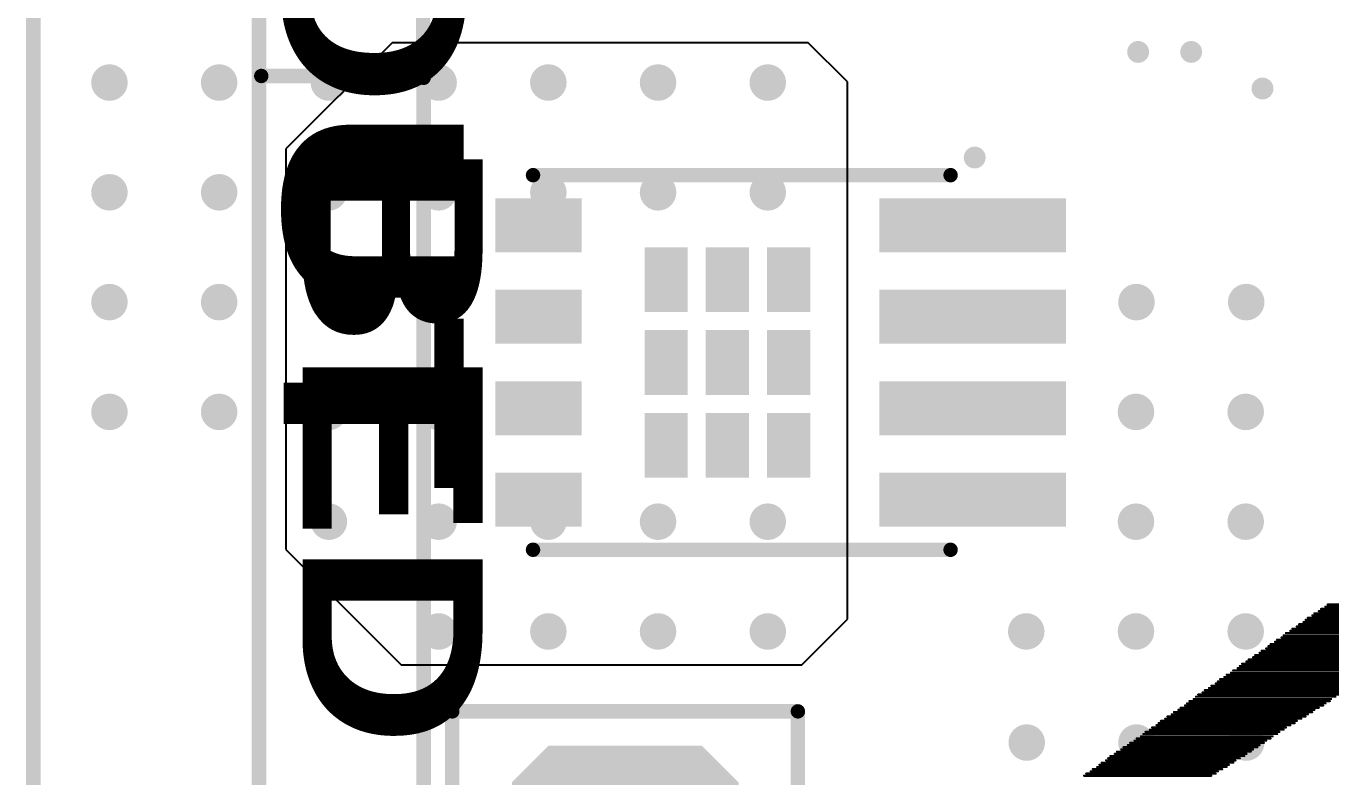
# Model space of a CAD drawing. Header units: millimetres. Extents: x -6 to 151, y -20 to 98.
# Drawn here: x 9.27 to 27.39, y 29.74 to 40.16 of the extents above; entities that cross this region are included whole.
import ezdxf

# ---------------------------------------------------------------- set-up
doc = ezdxf.new("R2010")
doc.units = ezdxf.units.MM
for name, color, linetype in [('BottomOverlay', 54, 'Continuous'), ('BottomSolder', 6, 'Continuous'), ('PadHoleLayer', 156, 'Continuous'), ('TopOverlay', 2, 'Continuous'), ('TopPaste', 8, 'Continuous'), ('TopSolder', 216, 'Continuous'), ('ViaHoleLayer', 16, 'Continuous')]:
    doc.layers.add(name, color=color, linetype=linetype)
doc.styles.add('Arial Black', font='ariblk.ttf', dxfattribs={"height": 0.2})

# ---------------------------------------------------------------- blocks, each defined once
blk = doc.blocks.new('MCCQ_122_168')
at = {"layer": 'BottomSolder'}
for points in [[(-1.575, 8.513), (-1.575, 7.487), (-1.063, 6.975), (1.063, 6.975), (1.575, 7.487), (1.575, 8.513), (1.063, 9.025), (-1.063, 9.025)], [(1.575, 3.787), (1.575, 4.813), (1.063, 5.325), (-1.063, 5.325), (-1.575, 4.813), (-1.575, 3.787), (-1.063, 3.275), (1.063, 3.275)], [(1.575, -0.513), (1.575, 0.513), (1.063, 1.025), (-1.063, 1.025), (-1.575, 0.513), (-1.575, -0.513), (-1.063, -1.025), (1.063, -1.025)], [(1.575, -4.213), (1.575, -3.187), (1.063, -2.675), (-1.063, -2.675), (-1.575, -3.187), (-1.575, -4.213), (-1.063, -4.725), (1.063, -4.725)]]:
    blk.add_hatch(color=6, dxfattribs=at).paths.add_polyline_path(points)
at = {"layer": 'PadHoleLayer'}
h = blk.add_hatch(color=156, dxfattribs=at)
edge = h.paths.add_edge_path()
edge.add_arc((0.55, 8), 0.5, 270, 450)
edge.add_line((0.55, 8.5), (-0.55, 8.5))
edge.add_arc((-0.55, 8), 0.5, 90, 270)
edge.add_line((-0.55, 7.5), (0.55, 7.5))
h = blk.add_hatch(color=156, dxfattribs=at)
edge = h.paths.add_edge_path()
edge.add_arc((-0.55, 4.3), 0.5, 90, 270)
edge.add_line((-0.55, 3.8), (0.55, 3.8))
edge.add_arc((0.55, 4.3), 0.5, 270, 450)
edge.add_line((0.55, 4.8), (-0.55, 4.8))
h = blk.add_hatch(color=156, dxfattribs=at)
edge = h.paths.add_edge_path()
edge.add_arc((-0.55, 0), 0.5, 90, 270)
edge.add_line((-0.55, -0.5), (0.55, -0.5))
edge.add_arc((0.55, 0), 0.5, 270, 450)
edge.add_line((0.55, 0.5), (-0.55, 0.5))
h = blk.add_hatch(color=156, dxfattribs=at)
edge = h.paths.add_edge_path()
edge.add_arc((-0.55, -3.7), 0.5, 90, 270)
edge.add_line((-0.55, -4.2), (0.55, -4.2))
edge.add_arc((0.55, -3.7), 0.5, 270, 450)
edge.add_line((0.55, -3.2), (-0.55, -3.2))
at = {"layer": 'TopSolder'}
for points in [[(-1.575, 8.513), (-1.575, 7.487), (-1.063, 6.975), (1.063, 6.975), (1.575, 7.487), (1.575, 8.513), (1.063, 9.025), (-1.063, 9.025)], [(1.575, 3.787), (1.575, 4.813), (1.063, 5.325), (-1.063, 5.325), (-1.575, 4.813), (-1.575, 3.787), (-1.063, 3.275), (1.063, 3.275)], [(1.575, -0.513), (1.575, 0.513), (1.063, 1.025), (-1.063, 1.025), (-1.575, 0.513), (-1.575, -0.513), (-1.063, -1.025), (1.063, -1.025)], [(1.575, -4.213), (1.575, -3.187), (1.063, -2.675), (-1.063, -2.675), (-1.575, -3.187), (-1.575, -4.213), (-1.063, -4.725), (1.063, -4.725)]]:
    blk.add_hatch(color=216, dxfattribs=at).paths.add_polyline_path(points)
at = {"layer": 'TopOverlay', "const_width": 0.2}
for points in [[(-2.402, 9.5), (2.398, 9.5)], [(-2.402, -5.2), (-2.402, 9.5)], [(2.398, -5.2), (2.398, 9.5)], [(-2.402, -5.2), (2.398, -5.2)]]:
    blk.add_lwpolyline(points, dxfattribs=at)
at = {"layer": 'TopOverlay', "const_width": 0.1}
for points in [[(-2.452, 9.5, 1), (-2.352, 9.5, 1)], [(-2.452, 9.5, 1), (-2.352, 9.5, 1)], [(2.348, 9.5, 1), (2.448, 9.5, 1)], [(2.348, 9.5, 1), (2.448, 9.5, 1)], [(-2.452, -5.2, 1), (-2.352, -5.2, 1)], [(-2.452, -5.2, 1), (-2.352, -5.2, 1)], [(2.348, -5.2, 1), (2.448, -5.2, 1)], [(2.348, -5.2, 1), (2.448, -5.2, 1)]]:
    blk.add_lwpolyline(points, format="xyb", close=True, dxfattribs=at)
blk = doc.blocks.new('CON_PHOENIX_508_MKDSN1_5_12_5_08_257')
at = {"layer": 'TopOverlay', "const_width": 0.203}
for points in [[(58.434, 5.65), (-2.54, 5.65)], [(38.121, 2.515), (-2.54, 2.515)]]:
    blk.add_lwpolyline(points, dxfattribs=at)
blk = doc.blocks.new('NXP_LFPAK56_258')
at = {"layer": 'TopPaste'}
for points in [[(-1.605, 2.3), (-2.205, 2.3), (-2.205, 3.35), (-1.605, 3.35)], [(-0.335, 2.3), (-0.935, 2.3), (-0.935, 3.35), (-0.335, 3.35)], [(0.935, 2.3), (0.335, 2.3), (0.335, 3.35), (0.935, 3.35)], [(2.205, 2.3), (1.605, 2.3), (1.605, 3.35), (2.205, 3.35)], [(-1.6, 0.75), (-0.7, 0.75), (-0.7, 1.35), (-1.6, 1.35)], [(-0.45, 0.75), (0.45, 0.75), (0.45, 1.35), (-0.45, 1.35)], [(0.7, 0.75), (1.6, 0.75), (1.6, 1.35), (0.7, 1.35)], [(-1.6, -0.1), (-0.7, -0.1), (-0.7, 0.5), (-1.6, 0.5)], [(-0.45, -0.1), (0.45, -0.1), (0.45, 0.5), (-0.45, 0.5)], [(0.7, -0.1), (1.6, -0.1), (1.6, 0.5), (0.7, 0.5)], [(-1.6, -0.95), (-0.7, -0.95), (-0.7, -0.35), (-1.6, -0.35)], [(-0.45, -0.95), (0.45, -0.95), (0.45, -0.35), (-0.45, -0.35)], [(0.7, -0.95), (1.6, -0.95), (1.6, -0.35), (0.7, -0.35)], [(-1.605, -4.426), (-2.205, -4.426), (-2.205, -1.986), (-1.605, -1.986)], [(-0.335, -4.426), (-0.935, -4.426), (-0.935, -1.986), (-0.335, -1.986)], [(0.935, -4.426), (0.335, -4.426), (0.335, -1.986), (0.935, -1.986)], [(2.205, -4.426), (1.605, -4.426), (1.605, -1.986), (2.205, -1.986)]]:
    blk.add_hatch(color=8, dxfattribs=at).paths.add_polyline_path(points)
at = {"layer": 'TopSolder'}
for points in [[(-1.53, 2.225), (-2.28, 2.225), (-2.28, 3.425), (-1.53, 3.425)], [(-0.26, 2.225), (-1.01, 2.225), (-1.01, 3.425), (-0.26, 3.425)], [(1.01, 2.225), (0.26, 2.225), (0.26, 3.425), (1.01, 3.425)], [(2.28, 2.225), (1.53, 2.225), (1.53, 3.425), (2.28, 3.425)], [(-1.53, -4.501), (-2.28, -4.501), (-2.28, -1.911), (-1.53, -1.911)], [(-0.26, -4.501), (-1.01, -4.501), (-1.01, -1.911), (-0.26, -1.911)], [(1.01, -4.501), (0.26, -4.501), (0.26, -1.911), (1.01, -1.911)], [(2.28, -4.501), (1.53, -4.501), (1.53, -1.911), (2.28, -1.911)]]:
    blk.add_hatch(color=216, dxfattribs=at).paths.add_polyline_path(points)
at = {"layer": 'TopOverlay', "const_width": 0.2}
for points in [[(-2.6, 2.9), (-2.6, -2.9)], [(2.6, 2.9), (2.6, -2.9)]]:
    blk.add_lwpolyline(points, dxfattribs=at)
at = {"layer": 'TopOverlay', "const_width": 0.1}
for points in [[(-2.65, 2.9, 1), (-2.55, 2.9, 1)], [(2.55, 2.9, 1), (2.65, 2.9, 1)], [(-2.65, -2.9, 1), (-2.55, -2.9, 1)], [(2.55, -2.9, 1), (2.65, -2.9, 1)]]:
    blk.add_lwpolyline(points, format="xyb", close=True, dxfattribs=at)

msp = doc.modelspace()

# ---------------------------------------------------------------- hatches: boundary and pattern name
at = {"layer": 'ViaHoleLayer'}
h = msp.add_hatch(color=16, dxfattribs=at)
edge = h.paths.add_edge_path()
edge.add_arc((24.714, 39.802), 0.152, 0, 360)
h = msp.add_hatch(color=16, dxfattribs=at)
edge = h.paths.add_edge_path()
edge.add_arc((25.451, 39.802), 0.152, 0, 360)
h = msp.add_hatch(color=16, dxfattribs=at)
edge = h.paths.add_edge_path()
edge.add_arc((10.426, 39.377), 0.254, 0, 360)
h = msp.add_hatch(color=16, dxfattribs=at)
edge = h.paths.add_edge_path()
edge.add_arc((11.95, 39.377), 0.254, 0, 360)
h = msp.add_hatch(color=16, dxfattribs=at)
edge = h.paths.add_edge_path()
edge.add_arc((13.474, 39.377), 0.254, 0, 360)
h = msp.add_hatch(color=16, dxfattribs=at)
edge = h.paths.add_edge_path()
edge.add_arc((14.998, 39.377), 0.254, 0, 360)
h = msp.add_hatch(color=16, dxfattribs=at)
edge = h.paths.add_edge_path()
edge.add_arc((16.522, 39.377), 0.254, 0, 360)
h = msp.add_hatch(color=16, dxfattribs=at)
edge = h.paths.add_edge_path()
edge.add_arc((18.046, 39.377), 0.254, 0, 360)
h = msp.add_hatch(color=16, dxfattribs=at)
edge = h.paths.add_edge_path()
edge.add_arc((19.57, 39.377), 0.254, 0, 360)
h = msp.add_hatch(color=16, dxfattribs=at)
edge = h.paths.add_edge_path()
edge.add_arc((26.441, 39.294), 0.152, 0, 360)
h = msp.add_hatch(color=16, dxfattribs=at)
edge = h.paths.add_edge_path()
edge.add_arc((22.444, 38.336), 0.152, 0, 360)
h = msp.add_hatch(color=16, dxfattribs=at)
edge = h.paths.add_edge_path()
edge.add_arc((10.426, 37.853), 0.254, 0, 360)
h = msp.add_hatch(color=16, dxfattribs=at)
edge = h.paths.add_edge_path()
edge.add_arc((11.95, 37.853), 0.254, 0, 360)
h = msp.add_hatch(color=16, dxfattribs=at)
edge = h.paths.add_edge_path()
edge.add_arc((13.474, 37.853), 0.254, 0, 360)
h = msp.add_hatch(color=16, dxfattribs=at)
edge = h.paths.add_edge_path()
edge.add_arc((14.998, 37.853), 0.254, 0, 360)
h = msp.add_hatch(color=16, dxfattribs=at)
edge = h.paths.add_edge_path()
edge.add_arc((16.522, 37.853), 0.254, 0, 360)
h = msp.add_hatch(color=16, dxfattribs=at)
edge = h.paths.add_edge_path()
edge.add_arc((18.046, 37.853), 0.254, 0, 360)
h = msp.add_hatch(color=16, dxfattribs=at)
edge = h.paths.add_edge_path()
edge.add_arc((19.57, 37.853), 0.254, 0, 360)
h = msp.add_hatch(color=16, dxfattribs=at)
edge = h.paths.add_edge_path()
edge.add_arc((10.426, 36.329), 0.254, 0, 360)
h = msp.add_hatch(color=16, dxfattribs=at)
edge = h.paths.add_edge_path()
edge.add_arc((11.95, 36.329), 0.254, 0, 360)
h = msp.add_hatch(color=16, dxfattribs=at)
edge = h.paths.add_edge_path()
edge.add_arc((13.474, 36.329), 0.254, 0, 360)
h = msp.add_hatch(color=16, dxfattribs=at)
edge = h.paths.add_edge_path()
edge.add_arc((14.998, 36.329), 0.254, 0, 360)
h = msp.add_hatch(color=16, dxfattribs=at)
edge = h.paths.add_edge_path()
edge.add_arc((24.691, 36.329), 0.254, 0, 360)
h = msp.add_hatch(color=16, dxfattribs=at)
edge = h.paths.add_edge_path()
edge.add_arc((26.215, 36.329), 0.254, 0, 360)
h = msp.add_hatch(color=16, dxfattribs=at)
edge = h.paths.add_edge_path()
edge.add_arc((10.426, 34.805), 0.254, 0, 360)
h = msp.add_hatch(color=16, dxfattribs=at)
edge = h.paths.add_edge_path()
edge.add_arc((11.95, 34.805), 0.254, 0, 360)
h = msp.add_hatch(color=16, dxfattribs=at)
edge = h.paths.add_edge_path()
edge.add_arc((13.474, 34.805), 0.254, 0, 360)
h = msp.add_hatch(color=16, dxfattribs=at)
edge = h.paths.add_edge_path()
edge.add_arc((14.998, 34.805), 0.254, 0, 360)
h = msp.add_hatch(color=16, dxfattribs=at)
edge = h.paths.add_edge_path()
edge.add_arc((24.684, 34.805), 0.254, 0, 360)
h = msp.add_hatch(color=16, dxfattribs=at)
edge = h.paths.add_edge_path()
edge.add_arc((26.208, 34.805), 0.254, 0, 360)
h = msp.add_hatch(color=16, dxfattribs=at)
edge = h.paths.add_edge_path()
edge.add_arc((13.474, 33.281), 0.254, 0, 360)
h = msp.add_hatch(color=16, dxfattribs=at)
edge = h.paths.add_edge_path()
edge.add_arc((14.998, 33.281), 0.254, 0, 360)
h = msp.add_hatch(color=16, dxfattribs=at)
edge = h.paths.add_edge_path()
edge.add_arc((16.522, 33.281), 0.254, 0, 360)
h = msp.add_hatch(color=16, dxfattribs=at)
edge = h.paths.add_edge_path()
edge.add_arc((18.046, 33.281), 0.254, 0, 360)
h = msp.add_hatch(color=16, dxfattribs=at)
edge = h.paths.add_edge_path()
edge.add_arc((19.57, 33.281), 0.254, 0, 360)
h = msp.add_hatch(color=16, dxfattribs=at)
edge = h.paths.add_edge_path()
edge.add_arc((24.684, 33.281), 0.254, 0, 360)
h = msp.add_hatch(color=16, dxfattribs=at)
edge = h.paths.add_edge_path()
edge.add_arc((26.208, 33.281), 0.254, 0, 360)
h = msp.add_hatch(color=16, dxfattribs=at)
edge = h.paths.add_edge_path()
edge.add_arc((14.998, 31.757), 0.254, 0, 360)
h = msp.add_hatch(color=16, dxfattribs=at)
edge = h.paths.add_edge_path()
edge.add_arc((16.522, 31.757), 0.254, 0, 360)
h = msp.add_hatch(color=16, dxfattribs=at)
edge = h.paths.add_edge_path()
edge.add_arc((18.046, 31.757), 0.254, 0, 360)
h = msp.add_hatch(color=16, dxfattribs=at)
edge = h.paths.add_edge_path()
edge.add_arc((19.57, 31.757), 0.254, 0, 360)
h = msp.add_hatch(color=16, dxfattribs=at)
edge = h.paths.add_edge_path()
edge.add_arc((23.16, 31.757), 0.254, 0, 360)
h = msp.add_hatch(color=16, dxfattribs=at)
edge = h.paths.add_edge_path()
edge.add_arc((24.684, 31.757), 0.254, 0, 360)
h = msp.add_hatch(color=16, dxfattribs=at)
edge = h.paths.add_edge_path()
edge.add_arc((26.208, 31.757), 0.254, 0, 360)
h = msp.add_hatch(color=16, dxfattribs=at)
edge = h.paths.add_edge_path()
edge.add_arc((23.167, 30.215), 0.254, 0, 360)
h = msp.add_hatch(color=16, dxfattribs=at)
edge = h.paths.add_edge_path()
edge.add_arc((24.691, 30.215), 0.254, 0, 360)
h = msp.add_hatch(color=16, dxfattribs=at)
edge = h.paths.add_edge_path()
edge.add_arc((26.215, 30.215), 0.254, 0, 360)

# ---------------------------------------------------------------- linework, layer by layer
at = {"layer": 'BottomOverlay', "const_width": 0.0305}
for points in [[(27.254, 32.07), (28.016, 32.07)], [(27.315, 32.101), (27.986, 32.101)], [(27.346, 32.131), (27.955, 32.131)], [(27.01, 31.887), (29.388, 31.887)], [(27.041, 31.918), (28.199, 31.918)], [(27.071, 31.948), (28.169, 31.948)], [(27.132, 31.979), (28.108, 31.979)], [(27.163, 32.009), (28.077, 32.009)], [(27.224, 32.04), (28.047, 32.04)], [(26.736, 31.704), (30.241, 31.704)], [(26.767, 31.735), (30.119, 31.735)], [(26.827, 31.765), (29.997, 31.765)], [(26.858, 31.796), (29.875, 31.796)], [(26.919, 31.826), (29.693, 31.826)], [(26.949, 31.857), (29.571, 31.857)], [(26.492, 31.521), (30.973, 31.521)], [(26.523, 31.552), (31.003, 31.552)], [(26.553, 31.582), (31.003, 31.582)], [(26.614, 31.613), (30.485, 31.613)], [(26.645, 31.643), (30.394, 31.643)], [(26.706, 31.674), (30.302, 31.674)], [(26.218, 31.339), (30.912, 31.339)], [(26.248, 31.369), (30.912, 31.369)], [(26.309, 31.399), (30.942, 31.399)], [(26.34, 31.43), (30.942, 31.43)], [(26.401, 31.46), (30.973, 31.46)], [(26.431, 31.491), (30.973, 31.491)], [(26.005, 31.186), (28.047, 31.186)], [(26.035, 31.217), (28.077, 31.217)], [(26.096, 31.247), (28.077, 31.247)], [(26.126, 31.278), (28.138, 31.278)], [(26.157, 31.308), (30.881, 31.308)], [(25.73, 31.003), (27.772, 31.003)], [(25.791, 31.034), (27.803, 31.034)], [(25.822, 31.064), (27.864, 31.064)], [(25.852, 31.095), (27.894, 31.095)], [(25.913, 31.125), (27.955, 31.125)], [(25.944, 31.156), (28.016, 31.156)], [(25.486, 30.82), (27.407, 30.82)], [(25.517, 30.851), (27.468, 30.851)], [(25.547, 30.881), (27.529, 30.881)], [(25.608, 30.912), (27.589, 30.912)], [(25.639, 30.942), (27.65, 30.942)], [(25.7, 30.973), (27.711, 30.973)], [(25.212, 30.637), (27.132, 30.637)], [(25.273, 30.668), (27.163, 30.668)], [(25.303, 30.698), (27.224, 30.698)], [(25.364, 30.729), (27.285, 30.729)], [(25.395, 30.759), (27.315, 30.759)], [(25.425, 30.79), (27.376, 30.79)], [(24.968, 30.455), (26.827, 30.455)], [(24.999, 30.485), (26.888, 30.485)], [(25.029, 30.516), (26.919, 30.516)], [(25.09, 30.546), (26.98, 30.546)], [(25.121, 30.577), (27.041, 30.577)], [(25.182, 30.607), (27.071, 30.607)], [(24.694, 30.272), (26.553, 30.272)], [(24.755, 30.302), (26.584, 30.302)], [(24.785, 30.333), (26.645, 30.333)], [(24.816, 30.363), (26.675, 30.363)], [(24.877, 30.394), (26.736, 30.394)], [(24.907, 30.424), (26.767, 30.424)], [(24.42, 30.089), (26.279, 30.089)], [(24.481, 30.119), (26.309, 30.119)], [(24.511, 30.15), (26.37, 30.15)], [(24.572, 30.18), (26.401, 30.18)], [(24.602, 30.211), (26.462, 30.211)], [(24.663, 30.241), (26.492, 30.241)], [(24.176, 29.906), (25.974, 29.906)], [(24.206, 29.936), (26.035, 29.936)], [(24.267, 29.967), (26.065, 29.967)], [(24.298, 29.997), (26.126, 29.997)], [(24.328, 30.028), (26.187, 30.028)], [(24.389, 30.058), (26.218, 30.058)], [(23.962, 29.754), (25.73, 29.754)], [(23.993, 29.784), (25.791, 29.784)], [(24.054, 29.815), (25.822, 29.815)], [(24.084, 29.845), (25.883, 29.845)], [(24.145, 29.875), (25.944, 29.875)]]:
    msp.add_lwpolyline(points, dxfattribs=at)
at = {"layer": 'BottomOverlay', "const_width": 0.0152}
for points in [[(27.247, 32.07, 1), (27.262, 32.07, 1)], [(27.308, 32.101, 1), (27.323, 32.101, 1)], [(27.338, 32.131, 1), (27.353, 32.131, 1)], [(27.003, 31.887, 1), (27.018, 31.887, 1)], [(27.033, 31.918, 1), (27.048, 31.918, 1)], [(27.064, 31.948, 1), (27.079, 31.948, 1)], [(27.125, 31.979, 1), (27.14, 31.979, 1)], [(27.155, 32.009, 1), (27.17, 32.009, 1)], [(27.216, 32.04, 1), (27.231, 32.04, 1)], [(26.728, 31.704, 1), (26.744, 31.704, 1)], [(26.759, 31.735, 1), (26.774, 31.735, 1)], [(26.82, 31.765, 1), (26.835, 31.765, 1)], [(26.85, 31.796, 1), (26.866, 31.796, 1)], [(26.911, 31.826, 1), (26.927, 31.826, 1)], [(26.942, 31.857, 1), (26.957, 31.857, 1)], [(26.485, 31.521, 1), (26.5, 31.521, 1)], [(26.515, 31.552, 1), (26.53, 31.552, 1)], [(26.546, 31.582, 1), (26.561, 31.582, 1)], [(26.607, 31.613, 1), (26.622, 31.613, 1)], [(26.637, 31.643, 1), (26.652, 31.643, 1)], [(26.698, 31.674, 1), (26.713, 31.674, 1)], [(26.21, 31.339, 1), (26.226, 31.339, 1)], [(26.241, 31.369, 1), (26.256, 31.369, 1)], [(26.302, 31.399, 1), (26.317, 31.399, 1)], [(26.332, 31.43, 1), (26.347, 31.43, 1)], [(26.393, 31.46, 1), (26.408, 31.46, 1)], [(26.424, 31.491, 1), (26.439, 31.491, 1)], [(25.997, 31.186, 1), (26.012, 31.186, 1)], [(26.027, 31.217, 1), (26.043, 31.217, 1)], [(26.088, 31.247, 1), (26.104, 31.247, 1)], [(26.119, 31.278, 1), (26.134, 31.278, 1)], [(26.149, 31.308, 1), (26.165, 31.308, 1)], [(25.723, 31.003, 1), (25.738, 31.003, 1)], [(25.784, 31.034, 1), (25.799, 31.034, 1)], [(25.814, 31.064, 1), (25.829, 31.064, 1)], [(25.845, 31.095, 1), (25.86, 31.095, 1)], [(25.905, 31.125, 1), (25.921, 31.125, 1)], [(25.936, 31.156, 1), (25.951, 31.156, 1)], [(25.479, 30.82, 1), (25.494, 30.82, 1)], [(25.509, 30.851, 1), (25.524, 30.851, 1)], [(25.54, 30.881, 1), (25.555, 30.881, 1)], [(25.601, 30.912, 1), (25.616, 30.912, 1)], [(25.631, 30.942, 1), (25.646, 30.942, 1)], [(25.692, 30.973, 1), (25.707, 30.973, 1)], [(25.204, 30.637, 1), (25.22, 30.637, 1)], [(25.265, 30.668, 1), (25.281, 30.668, 1)], [(25.296, 30.698, 1), (25.311, 30.698, 1)], [(25.357, 30.729, 1), (25.372, 30.729, 1)], [(25.387, 30.759, 1), (25.403, 30.759, 1)], [(25.418, 30.79, 1), (25.433, 30.79, 1)], [(27.125, 30.637, 1), (27.14, 30.637, 1)], [(27.155, 30.668, 1), (27.17, 30.668, 1)], [(27.216, 30.698, 1), (27.231, 30.698, 1)], [(27.277, 30.729, 1), (27.292, 30.729, 1)], [(27.308, 30.759, 1), (27.323, 30.759, 1)], [(27.369, 30.79, 1), (27.384, 30.79, 1)], [(24.961, 30.455, 1), (24.976, 30.455, 1)], [(24.991, 30.485, 1), (25.006, 30.485, 1)], [(25.022, 30.516, 1), (25.037, 30.516, 1)], [(25.082, 30.546, 1), (25.098, 30.546, 1)], [(25.113, 30.577, 1), (25.128, 30.577, 1)], [(25.174, 30.607, 1), (25.189, 30.607, 1)], [(26.82, 30.455, 1), (26.835, 30.455, 1)], [(26.881, 30.485, 1), (26.896, 30.485, 1)], [(26.911, 30.516, 1), (26.927, 30.516, 1)], [(26.972, 30.546, 1), (26.988, 30.546, 1)], [(27.033, 30.577, 1), (27.048, 30.577, 1)], [(27.064, 30.607, 1), (27.079, 30.607, 1)], [(24.686, 30.272, 1), (24.701, 30.272, 1)], [(24.747, 30.302, 1), (24.762, 30.302, 1)], [(24.778, 30.333, 1), (24.793, 30.333, 1)], [(24.808, 30.363, 1), (24.823, 30.363, 1)], [(24.869, 30.394, 1), (24.884, 30.394, 1)], [(24.9, 30.424, 1), (24.915, 30.424, 1)], [(26.546, 30.272, 1), (26.561, 30.272, 1)], [(26.576, 30.302, 1), (26.591, 30.302, 1)], [(26.637, 30.333, 1), (26.652, 30.333, 1)], [(26.667, 30.363, 1), (26.683, 30.363, 1)], [(26.728, 30.394, 1), (26.744, 30.394, 1)], [(26.759, 30.424, 1), (26.774, 30.424, 1)], [(24.412, 30.089, 1), (24.427, 30.089, 1)], [(24.473, 30.119, 1), (24.488, 30.119, 1)], [(24.503, 30.15, 1), (24.519, 30.15, 1)], [(24.564, 30.18, 1), (24.58, 30.18, 1)], [(24.595, 30.211, 1), (24.61, 30.211, 1)], [(24.656, 30.241, 1), (24.671, 30.241, 1)], [(26.271, 30.089, 1), (26.286, 30.089, 1)], [(26.302, 30.119, 1), (26.317, 30.119, 1)], [(26.363, 30.15, 1), (26.378, 30.15, 1)], [(26.393, 30.18, 1), (26.408, 30.18, 1)], [(26.454, 30.211, 1), (26.469, 30.211, 1)], [(26.485, 30.241, 1), (26.5, 30.241, 1)], [(24.168, 29.906, 1), (24.183, 29.906, 1)], [(24.199, 29.936, 1), (24.214, 29.936, 1)], [(24.26, 29.967, 1), (24.275, 29.967, 1)], [(24.29, 29.997, 1), (24.305, 29.997, 1)], [(24.32, 30.028, 1), (24.336, 30.028, 1)], [(24.381, 30.058, 1), (24.397, 30.058, 1)], [(25.966, 29.906, 1), (25.982, 29.906, 1)], [(26.027, 29.936, 1), (26.043, 29.936, 1)], [(26.058, 29.967, 1), (26.073, 29.967, 1)], [(26.119, 29.997, 1), (26.134, 29.997, 1)], [(26.18, 30.028, 1), (26.195, 30.028, 1)], [(26.21, 30.058, 1), (26.226, 30.058, 1)], [(23.955, 29.754, 1), (23.97, 29.754, 1)], [(23.985, 29.784, 1), (24, 29.784, 1)], [(24.046, 29.815, 1), (24.061, 29.815, 1)], [(24.077, 29.845, 1), (24.092, 29.845, 1)], [(24.138, 29.875, 1), (24.153, 29.875, 1)], [(25.723, 29.754, 1), (25.738, 29.754, 1)], [(25.784, 29.784, 1), (25.799, 29.784, 1)], [(25.814, 29.815, 1), (25.829, 29.815, 1)], [(25.875, 29.845, 1), (25.89, 29.845, 1)], [(25.936, 29.875, 1), (25.951, 29.875, 1)]]:
    msp.add_lwpolyline(points, format="xyb", close=True, dxfattribs=at)
at = {"layer": 'BottomSolder'}
for p, q in [((14.351, 39.929), (12.878, 38.456)), ((20.131, 39.929), (14.351, 39.929)), ((20.676, 39.385), (20.131, 39.929)), ((20.676, 31.927), (20.676, 39.385)), ((12.878, 38.456), (12.878, 32.893)), ((12.878, 32.893), (14.478, 31.293)), ((20.041, 31.293), (20.676, 31.927)), ((14.478, 31.293), (20.041, 31.293))]:
    msp.add_line(p, q, dxfattribs=at)
at = {"layer": 'TopOverlay', "const_width": 0.2}
for points in [[(14.783, 39.468), (14.783, 44.958)], [(12.535, 39.468), (14.783, 39.468)], [(14.79, 29.294), (14.79, 39.443)]]:
    msp.add_lwpolyline(points, dxfattribs=at)
at = {"layer": 'TopOverlay', "const_width": 0.1}
for points in [[(12.485, 39.468, 1), (12.585, 39.468, 1)], [(14.733, 39.468, 1), (14.833, 39.468, 1)], [(14.733, 39.468, 1), (14.833, 39.468, 1)], [(14.74, 39.443, 1), (14.84, 39.443, 1)]]:
    msp.add_lwpolyline(points, format="xyb", close=True, dxfattribs=at)

# ---------------------------------------------------------------- block references
for name, p, rotation in [('CON_PHOENIX_508_MKDSN1_5_12_5_08_257', (6.855, 67.382), 270), ('NXP_LFPAK56_258', (19.209, 35.491), 90)]:
    msp.add_blockref(name, p, dxfattribs=dict(rotation=rotation))
msp.add_blockref('MCCQ_122_168', (17.59, 21.148))

# ---------------------------------------------------------------- texts
at = {"layer": 'TopOverlay', "style": 'Arial Black'}
for s, p in [('E2 OUT', (12.844, 48.141)), ('BED OUT', (13.108, 38.579))]:
    msp.add_text(s, height=2.5, rotation=270, dxfattribs=at).set_placement(p)

doc.saveas('drawing.dxf')
